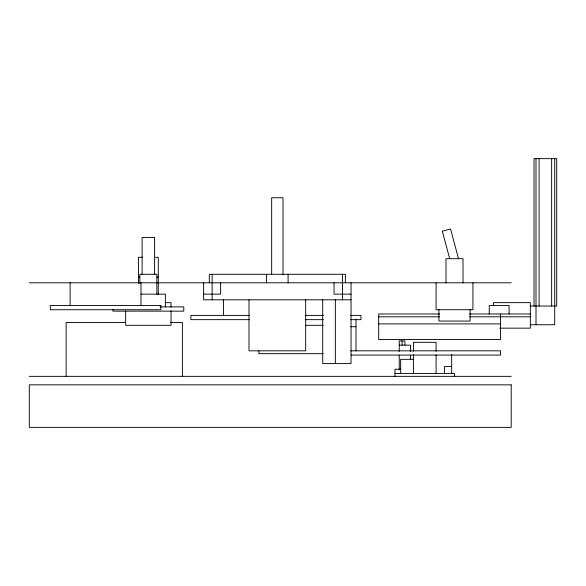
<?xml version="1.0" encoding="UTF-8"?>
<svg xmlns="http://www.w3.org/2000/svg" width="586" height="586" viewBox="0 0 586 586"><rect width="100%" height="100%" fill="white"/><g stroke="black" fill="none" stroke-linecap="round" stroke-linejoin="round"><path stroke-width="0.88" d="M142.713 257.283L138.435 257.283L138.435 283.441M155.371 257.283L158.279 257.283L158.279 294.26M138.435 277.127L139.768 277.127M156.953 277.127L158.279 277.127M29.3 282.796L511.204 282.796M140.992 294.135L165.369 294.135L165.369 306.888M203.635 294.135L220.644 294.135L220.644 282.796M351.043 294.135L334.035 294.135L334.035 282.796M351.043 299.805L203.635 299.805L203.635 282.796M165.296 302.64L171.039 302.64L171.039 307.174M530.337 306.038L556.7 306.038L556.7 158.638L534.022 158.638L534.022 306.038M159.993 306.888L183.792 306.888L183.792 311.144L112.922 311.144L112.922 309.445M439.625 313.979L378.681 313.979L378.681 339.492L500.576 339.492L500.576 313.979M469.642 313.979L530.337 313.979M249.402 315.393L190.882 315.393L190.882 319.648L249.402 319.648M305.181 315.393L323.472 315.393M350.494 315.393L360.961 315.393L360.961 319.648L350.684 319.648M378.681 316.814L439.625 316.814M469.642 316.814L530.337 316.814M305.181 319.648L323.472 319.648M125.638 322.483L66.152 322.483L66.152 376.344M170.409 322.483L182.378 322.483L182.378 376.344M378.681 323.897L500.576 323.897M530.337 324.747L554.715 324.747L554.715 158.638M305.826 325.318L323.208 325.318M350.684 326.732L356.002 326.732M499.777 328.153L530.337 328.153L530.337 302.64L493.485 302.64L493.485 305.702M399.234 345.161L410.574 345.161L410.574 351.563M350.684 350.831L500.576 350.831L500.576 355.079L351.139 355.079M323.208 353.666L258.909 353.666L258.909 350.919M413.35 359.335L400.648 359.335L400.648 373.509M451.674 366.418L444.584 366.418L444.584 373.509M400.648 369.253L394.979 369.253L394.979 376.344M394.979 373.509L454.509 373.509L454.509 376.344M29.3 376.344L511.204 376.344M458.516 258.697L450.546 228.965L442.327 231.162L449.711 258.697M551.638 158.638L551.638 306.038M539.083 158.638L539.083 306.038M536.007 158.638L536.007 324.747M509.08 313.979L509.08 305.474L489.237 305.474L489.237 313.979M472.931 282.796L472.931 309.723L436.079 309.723L436.079 282.796M470.097 309.723L470.097 321.062L438.914 321.062L438.914 309.723M463.013 282.796L463.013 258.697L446.005 258.697L446.005 282.796M451.674 354.457L451.674 373.509M436.079 351.234L436.079 342.327L413.408 342.327L413.408 351.234M436.079 354.794L436.079 373.509M413.408 354.794L413.408 373.509M410.574 355.219L410.574 359.789M404.904 345.161L404.904 340.906L399.234 340.906L399.234 351.563M402.069 340.906L402.069 345.161M399.234 355.219L399.234 369.847M356.002 319.648L356.002 350.831M351.043 282.796L351.043 363.584L322.696 363.584L322.696 299.805M345.374 282.796L345.374 274.292L209.305 274.292L209.305 282.796M342.539 274.292L342.539 299.805M335.353 299.805L335.353 363.584M305.687 299.805L305.687 350.831L248.991 350.831L248.991 299.805M288.107 274.292L288.107 282.796M283.009 274.292L283.009 197.753L271.67 197.753L271.67 274.292M266.571 274.292L266.571 282.796M223.478 299.907L223.478 315.393M212.139 274.292L212.139 299.805M171.039 310.8L171.039 325.318L125.682 325.318L125.682 310.99M156.865 294.135L156.865 274.292L139.856 274.292L139.856 283.309M154.594 274.292L154.594 237.44L142.12 237.44L142.12 274.292M140.992 282.796L140.992 305.474M70.122 282.796L70.122 305.474M160.828 305.474L50.279 305.474L50.279 309.723L160.828 309.723L160.828 305.474M511.204 384.848L29.3 384.848L29.3 427.362L511.204 427.362L511.204 384.848"/></g></svg>
